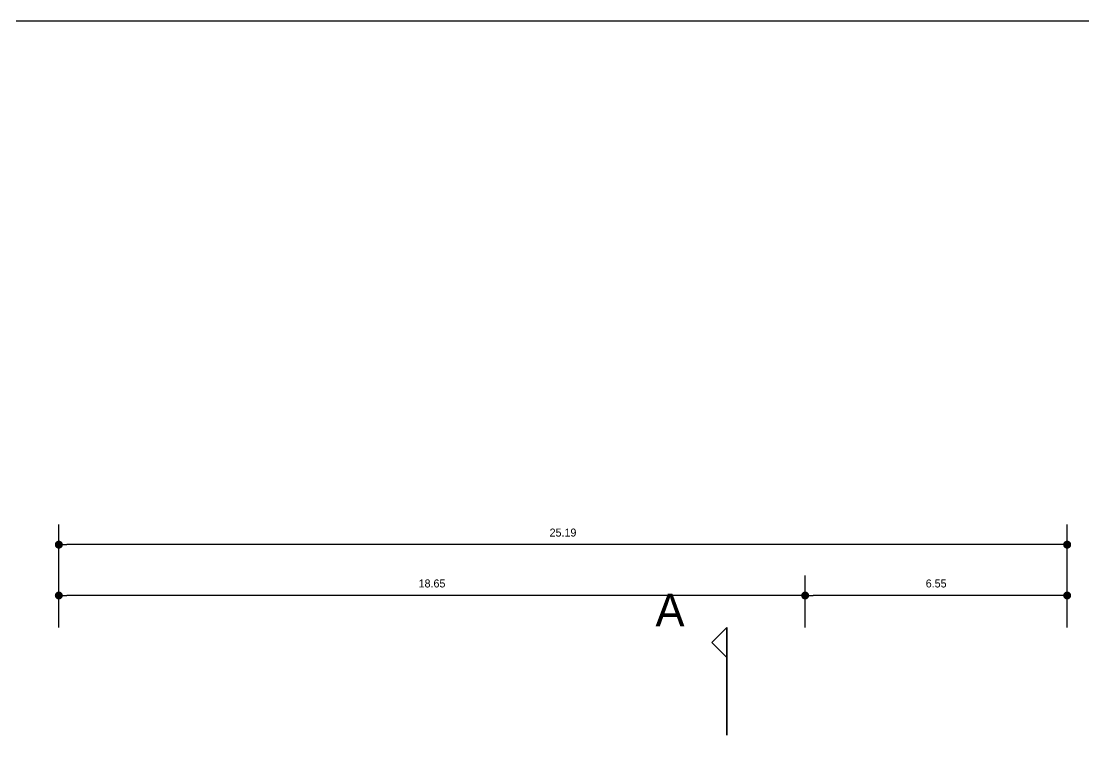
# Model space of a CAD drawing. Header units: millimetres. Extents: x 291 to 670, y 42 to 304.
# Drawn here: x 534.33 to 560.88, y 273.75 to 292.05 of the extents above; entities that cross this region are included whole.
import ezdxf

# ---------------------------------------------------------------- set-up
doc = ezdxf.new("R2010")
doc.units = ezdxf.units.MM
doc.linetypes.add('ACAD_ISO04W100', pattern=[30, 24, -3, 0, -3])
doc.linetypes.add('ACAD_ISO05W100', pattern=[33, 24, -3, 0, -3, 0, -3])
doc.layers.get('0').update_dxf_attribs({"lineweight": 5})
doc.layers.add('cl', color=5, linetype='Continuous', lineweight=35)
doc.layers.add('eje', color=8, linetype='ACAD_ISO04W100', lineweight=13)
doc.dimstyles.new('cota1', dxfattribs={"dimtxt": 0.3, "dimasz": 0.3, "dimexe": 0.5, "dimexo": 0.2, "dimgap": 0.3, "dimtad": 2, "dimtih": 1, "dimtoh": 1, "dimdsep": 46, "dimtxsty": 'Standard', "dimblk": 'DOT', "dimcen": 0.5, "dimadec": 0, "dimazin": 0, "dimtfac": 1, "dimtmove": 0, "dimatfit": 3, "dimldrblk": 'DOT', "dimfxl": 1, "dimarcsym": 0})

# ---------------------------------------------------------------- blocks, each defined once
blk = doc.blocks.new('_Dot')
at = {"color": 0, "linetype": 'Continuous', "lineweight": -2}
blk.add_line((-0.5, 0), (-1, 0), dxfattribs=at)
at = {"color": 0, "linetype": 'Continuous', "const_width": 0.5}
blk.add_lwpolyline([(-0.25, 0, 1), (0.25, 0, 1)], format="xyb", close=True, dxfattribs=at)
blk = doc.blocks.new('*D33')
at = {"color": 0, "linetype": 'Continuous', "lineweight": -2}
for p, q in [((553.915, 276.907), (553.915, 278.202)), ((560.461, 276.907), (560.461, 278.202)), ((560.261, 277.702), (554.115, 277.702))]:
    blk.add_line(p, q, dxfattribs=at)
at = {"layer": 'Defpoints', "color": 0, "linetype": 'Continuous'}
for p in [(553.915, 277.702), (553.915, 276.707), (560.461, 276.707)]:
    blk.add_point(p, dxfattribs=at)
at = {"color": 0, "linetype": 'Continuous', "lineweight": -2, "xscale": 0.2, "yscale": 0.2, "zscale": 0.2, "rotation": 180}
blk.add_blockref('_Dot', (553.915, 277.702), dxfattribs=at)
at = {"color": 0, "linetype": 'Continuous', "lineweight": -2, "xscale": 0.2, "yscale": 0.2, "zscale": 0.2}
blk.add_blockref('_Dot', (560.461, 277.702), dxfattribs=at)
at = {"color": 0, "linetype": 'Continuous', "insert": (557.188, 278.002), "char_height": 0.2, "attachment_point": 5}
blk.add_mtext('6.55', dxfattribs=at)
blk = doc.blocks.new('*D34')
at = {"color": 0, "linetype": 'Continuous', "lineweight": -2}
for p, q in [((535.269, 276.907), (535.269, 278.202)), ((553.915, 276.907), (553.915, 278.202)), ((553.715, 277.702), (535.469, 277.702))]:
    blk.add_line(p, q, dxfattribs=at)
at = {"layer": 'Defpoints', "color": 0, "linetype": 'Continuous'}
for p in [(535.269, 277.702), (535.269, 276.707), (553.915, 276.707)]:
    blk.add_point(p, dxfattribs=at)
at = {"color": 0, "linetype": 'Continuous', "lineweight": -2, "xscale": 0.2, "yscale": 0.2, "zscale": 0.2, "rotation": 180}
blk.add_blockref('_Dot', (535.269, 277.702), dxfattribs=at)
at = {"color": 0, "linetype": 'Continuous', "lineweight": -2, "xscale": 0.2, "yscale": 0.2, "zscale": 0.2}
blk.add_blockref('_Dot', (553.915, 277.702), dxfattribs=at)
at = {"color": 0, "linetype": 'Continuous', "insert": (544.592, 278.002), "char_height": 0.2, "attachment_point": 5}
blk.add_mtext('18.65', dxfattribs=at)
blk = doc.blocks.new('*D35')
at = {"color": 0, "linetype": 'Continuous', "lineweight": -2}
for p, q in [((535.269, 277.767), (535.269, 279.473)), ((560.461, 277.767), (560.461, 279.473)), ((560.261, 278.973), (535.469, 278.973))]:
    blk.add_line(p, q, dxfattribs=at)
at = {"layer": 'Defpoints', "color": 0, "linetype": 'Continuous'}
for p in [(535.269, 278.973), (535.269, 277.567), (560.461, 277.567)]:
    blk.add_point(p, dxfattribs=at)
at = {"color": 0, "linetype": 'Continuous', "lineweight": -2, "xscale": 0.2, "yscale": 0.2, "zscale": 0.2, "rotation": 180}
blk.add_blockref('_Dot', (535.269, 278.973), dxfattribs=at)
at = {"color": 0, "linetype": 'Continuous', "lineweight": -2, "xscale": 0.2, "yscale": 0.2, "zscale": 0.2}
blk.add_blockref('_Dot', (560.461, 278.973), dxfattribs=at)
at = {"color": 0, "linetype": 'Continuous', "insert": (547.865, 279.273), "char_height": 0.2, "attachment_point": 5}
blk.add_mtext('25.19', dxfattribs=at)

msp = doc.modelspace()

# ---------------------------------------------------------------- linework, layer by layer
at = {"layer": 'cl', "linetype": 'ACAD_ISO05W100', "ltscale": 0.3}
for p, q in [((551.958, 276.905), (551.583, 276.53)), ((551.958, 243.91), (551.958, 276.905)), ((551.958, 276.155), (551.583, 276.53))]:
    msp.add_line(p, q, dxfattribs=at)
at = {"layer": 'Defpoints'}
msp.add_lwpolyline([(491.457, 202.047), (626.457, 202.047), (626.457, 292.047), (491.457, 292.047)], close=True, dxfattribs=at)

# ---------------------------------------------------------------- texts
at = {"layer": 'eje'}
msp.add_text('A', height=0.816, dxfattribs=at).set_placement((550.175, 276.929))

# ---------------------------------------------------------------- dimensions: what is measured, and where the dimension line sits
at = {"linetype": 'Continuous'}
for base, p1, p2, picture, middle in [((535.269, 278.973), (560.461, 277.567), (535.269, 277.567), '*D35', (547.865, 279.273)), ((535.269, 277.702), (553.915, 276.707), (535.269, 276.707), '*D34', (544.592, 278.002))]:
    dim = msp.add_linear_dim(base=base, p1=p1, p2=p2, dimstyle='cota1', override={"dimtxt": 0.2, "dimasz": 0.2, "dimgap": 0.2}, dxfattribs=at)
    dim.commit()
    dim.dimension.update_dxf_attribs({"geometry": picture, "text_midpoint": middle})
dim = msp.add_aligned_dim(p1=(560.461, 276.707), p2=(553.915, 276.707), distance=-0.995, dimstyle='cota1', override={"dimtxt": 0.2, "dimasz": 0.2, "dimgap": 0.2}, dxfattribs=at)
dim.commit()
dim.dimension.update_dxf_attribs({"geometry": '*D33', "text_midpoint": (557.188, 278.002)})

doc.saveas('drawing.dxf')
